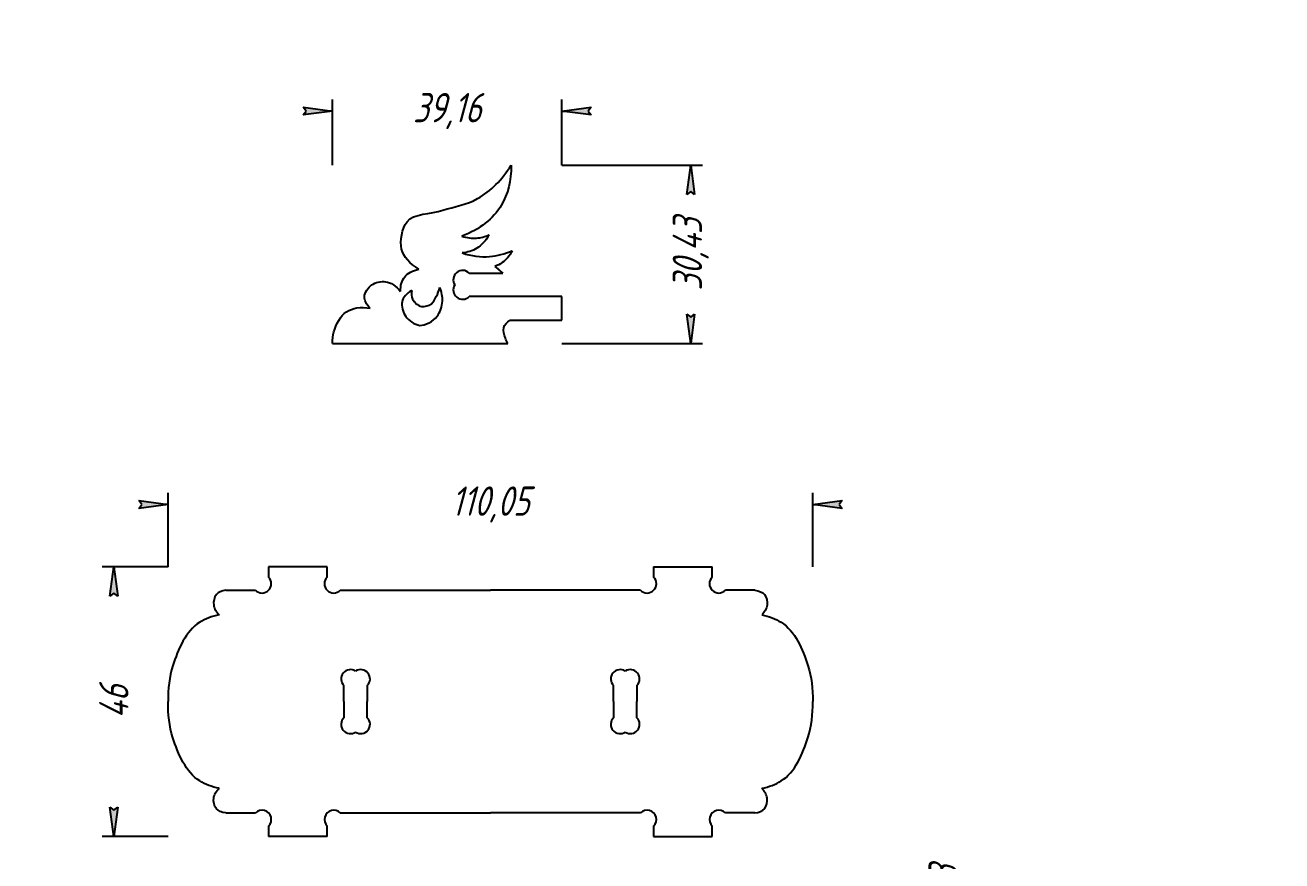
# Model space of a CAD drawing. Header units: millimetres. Extents: x -487 to -69, y -139 to 221.
# Drawn here: x -309.1 to -94.5, y 77.1 to 219.7 of the extents above; entities that cross this region are included whole.
import ezdxf

# ---------------------------------------------------------------- set-up
doc = ezdxf.new("R2010")
doc.units = ezdxf.units.MM
doc.linetypes.add('K5LT32768', pattern=[0])
doc.linetypes.add('K5LT_THIN', pattern=[0])
doc.styles.add('KDIMTEXTSTYLE', font='GOST_AU.SHX', dxfattribs={"width": 0.96, "oblique": 15, "height": 5})
doc.dimstyles.new('KDIMSTYLE (1.00)', dxfattribs={"dimtxt": 5, "dimasz": 1, "dimexe": 2, "dimexo": 0, "dimgap": 1, "dimtad": 1, "dimtxsty": 'KDIMTEXTSTYLE', "dimsah": 1, "dimcen": 0, "dimdle": 1, "dimadec": 0, "dimazin": 0, "dimtfac": 0.667, "dimtmove": 0, "dimatfit": 3, "dimfxl": 1, "dimtvp": 1, "dimtolj": 1, "dimtzin": 0, "dimarcsym": 0})

# ---------------------------------------------------------------- blocks, each defined once
blk = doc.blocks.new('KDIMARROW_01')
blk.add_hatch(color=0).paths.add_polyline_path([(0, 0), (-5, 0.658262491226197), (-4.5, 6e-16), (-5, -0.6582624912261956)])
at = {"color": 0, "linetype": 'K5LT_THIN'}
for p, q in [((-4.5, 6e-16), (-5, 0.658262491226197)), ((-5, 0.658262491226197), (0, 0)), ((0, 0), (-5, -0.6582624912261956)), ((-5, -0.6582624912261956), (-4.5, 6e-16)), ((0, 0), (-1, 0))]:
    blk.add_line(p, q, dxfattribs=at)

msp = doc.modelspace()

# ---------------------------------------------------------------- linework, layer by layer
at = {"color": 30, "linetype": 'K5LT32768', "true_color": 0xff8000}
for p, q in [((-233.2785658762973, 177.3874865271004), (-227.5236299065647, 177.3874865271004)), ((-217.445630172083, 173.3874865271004), (-233.2785658762973, 173.3874865271004)), ((-217.445630172083, 169.3874865271004), (-217.445630172083, 173.3874865271004)), ((-226.2552137990385, 169.3874865271004), (-217.445630172083, 169.3874865271004)), ((-256.6029832265589, 165.3874865271004), (-226.6514900882472, 165.3874865271004)), ((-257.5127651638804, 127.2715269543222), (-267.5127651638804, 127.2715269543222)), ((-267.5127651638803, 127.2715269543222), (-267.5127651638803, 125.5165909845896)), ((-257.5127651638803, 125.5165909845895), (-257.5127651638803, 127.2715269543222)), ((-201.7820747580772, 127.2715269543222), (-191.7820747580772, 127.2715269543222)), ((-201.7820747580772, 127.2715269543222), (-201.7820747580772, 125.5165909845896)), ((-191.7820747580772, 125.5165909845895), (-191.7820747580772, 127.2715269543222)), ((-274.8033890625076, 123.2715269543222), (-269.7578291941475, 123.2715269543222)), ((-255.267701133613, 123.2715269543222), (-229.6474199609788, 123.2715269543222)), ((-204.0271387883444, 123.2715269543222), (-229.6474199609788, 123.2715269543222)), ((-184.4914508594499, 123.2715269543222), (-189.5370107278099, 123.2715269543222)), ((-254.6626634557585, 104.2715269543222), (-254.6626634557585, 107.0264629240549)), ((-250.6626634557585, 107.0264629240549), (-250.6626634557585, 104.2715269543222)), ((-208.6321764661991, 104.2715269543222), (-208.6321764661991, 107.0264629240549)), ((-204.6321764661991, 107.0264629240549), (-204.6321764661991, 104.2715269543222)), ((-254.6626634557585, 104.2715269543222), (-254.6626634557585, 101.5165909845895)), ((-250.6626634557584, 101.5165909845895), (-250.6626634557585, 104.2715269543222)), ((-208.6321764661991, 104.2715269543222), (-208.6321764661991, 101.5165909845895)), ((-204.632176466199, 101.5165909845895), (-204.6321764661991, 104.2715269543222)), ((-274.8033890625076, 85.27152695432221), (-269.7578291941476, 85.27152695432221)), ((-255.2677011336131, 85.2715269543222), (-229.6474199609788, 85.27152695432221)), ((-204.0271387883445, 85.27152695432218), (-229.6474199609788, 85.27152695432221)), ((-184.4914508594499, 85.27152695432221), (-189.5370107278099, 85.27152695432221)), ((-267.5127651638803, 83.02646292405495), (-267.5127651638803, 81.27152695432221)), ((-257.5127651638803, 81.27152695432221), (-257.5127651638803, 83.0264629240549)), ((-201.7820747580772, 83.02646292405495), (-201.7820747580772, 81.27152695432221)), ((-191.7820747580772, 81.27152695432221), (-191.7820747580772, 83.0264629240549)), ((-257.5127651638804, 81.27152695432221), (-267.5127651638804, 81.27152695432221)), ((-201.7820747580772, 81.27152695432221), (-191.7820747580772, 81.27152695432221))]:
    msp.add_line(p, q, dxfattribs=at)
for centre, radius, start, end in [((-234.401097891431, 176.2649545119667), 1.587500000000019, 45, 213.5548992547999), ((-234.401097891431, 174.510018542234), 1.587500000000019, 146.4451007451979, 315.0000000000007), ((-268.6352971790139, 124.3940589694559), 1.587499999999989, 225.0000000000004, 45.00000000000036), ((-256.3902331487467, 124.3940589694559), 1.587499999999989, 135.0000000000004, 315.0000000000003), ((-202.9046067732108, 124.3940589694559), 1.587499999999989, 225.0000000000004, 45.00000000000036), ((-190.6595427429435, 124.3940589694559), 1.587499999999989, 135.0000000000004, 315.0000000000003), ((-253.5401314406248, 108.1489949391886), 1.587500000000009, 56.44510074519732, 224.9999999999996), ((-251.7851954708921, 108.1489949391886), 1.587500000000009, 314.9999999999964, 123.5548992548024), ((-207.5096444510654, 108.1489949391886), 1.587500000000009, 56.44510074519732, 224.9999999999996), ((-205.7547084813327, 108.1489949391886), 1.587500000000009, 314.9999999999964, 123.5548992548024), ((-253.5401314406248, 100.3940589694558), 1.587500000000009, 135.0000000000007, 303.5548992548015), ((-251.7851954708921, 100.3940589694559), 1.587500000000009, 236.4451007451987, 44.99999999999883), ((-207.5096444510654, 100.3940589694558), 1.587500000000009, 135.0000000000007, 303.5548992548015), ((-205.7547084813327, 100.3940589694559), 1.587500000000009, 236.4451007451987, 44.99999999999883), ((-268.635297179014, 84.14899493918858), 1.587499999999989, 315.0000000000003, 135.0000000000004), ((-256.3902331487467, 84.14899493918853), 1.587499999999989, 45.00000000000036, 225.0000000000004), ((-202.9046067732108, 84.14899493918858), 1.587499999999989, 315.0000000000003, 135.0000000000004), ((-190.6595427429435, 84.14899493918853), 1.587499999999989, 45.00000000000036, 225.0000000000004)]:
    msp.add_arc(centre, radius, start, end, dxfattribs=at)
for points, knots in [([(-241.8753771244655, 178.0631695526735), (-243.4647675453095, 179.0390565995436), (-244.4406369867611, 180.176645423133), (-244.8029854488201, 181.4759360234419), (-245.1873162688925, 182.854049839881), (-244.7060352051486, 185.0542800406714), (-243.8853204876789, 186.156027325262), (-242.7799489629432, 187.6399047919609), (-239.8022213904519, 187.4471415661783), (-237.7675540800709, 188.1137125756966), (-235.7851206663532, 188.7631714012955), (-233.5920178655101, 189.0848759799012), (-231.8333206646911, 190.1019866581692), (-229.5600932897455, 191.4166665451399), (-227.6533894260409, 193.3233704088444), (-226.1132090735777, 195.8220982492826)], [0, 0, 0, 0, 1, 1, 1, 2, 2, 2, 3, 3, 3, 4, 4, 4, 5, 5, 5, 5]), ([(-226.1132090735777, 195.8220982492826), (-226.0847077367106, 193.1473055993452), (-226.6455029907412, 190.8531431964923), (-227.7955948356699, 188.9396110407236), (-229.1821923411762, 186.632578845343), (-231.4253733572992, 184.8788191418288), (-234.5251378840387, 183.6783319301807)], [0, 0, 0, 0, 1, 1, 1, 2, 2, 2, 2]), ([(-234.5251378840387, 183.6783319301807), (-233.6781928330371, 183.4101099496644), (-232.8420980906639, 183.3081471762042), (-232.0168536569194, 183.3724436098004), (-231.2948079689183, 183.4286996240594), (-230.5810685546974, 183.6122326162877), (-229.8756354142566, 183.9230425864851)], [0, 0, 0, 0, 1, 1, 1, 2, 2, 2, 2]), ([(-229.8756354142566, 183.9230425864851), (-230.4235585921984, 182.9139455932994), (-231.1271017290734, 182.1492247923484), (-231.9862648248813, 181.6288801836321), (-232.7114807211053, 181.1896595239032), (-233.5475754634784, 180.9245563129068), (-234.4945490520006, 180.8335705506431)], [0, 0, 0, 0, 1, 1, 1, 2, 2, 2, 2]), ([(-234.4945490520006, 180.8335705506431), (-232.9049802470702, 180.3064832372912), (-231.3347535357841, 180.102557690371), (-229.7838689181424, 180.2217939098823), (-228.4855834285661, 180.32160962271), (-227.2008524829684, 180.6478904977824), (-225.9296760813494, 181.2006365350995)], [0, 0, 0, 0, 1, 1, 1, 2, 2, 2, 2]), ([(-225.9296760813494, 181.2006365350995), (-226.3479924494671, 180.3495712468421), (-226.9087877034979, 179.6766169420052), (-227.6120618434416, 179.1817736205889), (-227.9891472588081, 178.9164457935021), (-228.4071946299947, 178.7023239692358), (-228.8662039570013, 178.5394081477901)], [0, 0, 0, 0, 1, 1, 1, 2, 2, 2, 2]), ([(-250.1489351360945, 171.4048109393817), (-250.8449051857016, 172.0806255732234), (-251.1835352267256, 172.7415174357963), (-251.1648252591663, 173.3874865271004), (-251.14525118293, 174.063289315076), (-250.5118870087825, 174.9423577085361), (-249.9327751777709, 175.3658958907798), (-249.3207612733755, 175.8134972739577), (-248.2805053889615, 176.0200457133135), (-247.5324017433282, 175.9181942031294), (-246.610854213237, 175.7927289575127), (-245.768245249524, 175.2333498975688), (-245.0045748521893, 174.2400570232978)], [0, 0, 0, 0, 1, 1, 1, 2, 2, 2, 3, 3, 3, 4, 4, 4, 4]), ([(-245.0045748521893, 174.2400570232978), (-245.0177048503265, 175.2870932493312), (-244.773681543097, 176.1271127293115), (-244.272504930501, 176.7601154632388), (-243.7514351365736, 177.4182439469571), (-242.9523925345618, 177.852595310102), (-241.8753771244655, 178.0631695526735)], [0, 0, 0, 0, 1, 1, 1, 2, 2, 2, 2]), ([(-243.0389146872245, 174.4459968846798), (-243.9813781355964, 173.8926065484236), (-244.5421733673431, 173.2468423421698), (-244.7213003824646, 172.5087042659184), (-244.9008512002648, 171.7688198037648), (-244.5597449447078, 170.6678510277575), (-244.1095237660137, 170.0106164154102), (-243.6156654752839, 169.2896801786838), (-242.5496280230267, 168.5630037709368), (-241.7388893772661, 168.4811748742827), (-240.7658254136933, 168.3829622740455), (-239.3832792004674, 169.2134985218507), (-238.7309876797154, 170.0361071077623), (-238.2107233192158, 170.6922154830444), (-237.8888788600935, 171.7174630197016), (-237.8388134473911, 172.5851763429747), (-237.7940510375214, 173.3609801829766), (-237.9469951916341, 174.1511916458925), (-238.2976459097293, 174.9558107317223)], [0, 0, 0, 0, 1, 1, 1, 2, 2, 2, 3, 3, 3, 4, 4, 4, 5, 5, 5, 6, 6, 6, 6]), ([(-243.0389146872245, 174.4459968846798), (-243.1664712096058, 173.8748809196528), (-243.1409805172537, 173.3820608675117), (-242.9624426101681, 172.9675367282566), (-242.7219127872872, 172.4090815552212), (-241.991411201847, 171.8227345244441), (-241.4075103766885, 171.7184928030025), (-240.88978392182, 171.6260649547003), (-240.1375383206587, 171.8403728461397), (-239.6996339890962, 172.1773252653408), (-239.3382530546702, 172.45539554538), (-239.1085361387871, 172.9597511836811), (-238.8839318338282, 173.3874865271004), (-238.6262505452368, 173.8782135168992), (-238.4308219038705, 174.4009882517732), (-238.2976459097293, 174.9558107317223)], [0, 0, 0, 0, 1, 1, 1, 2, 2, 2, 3, 3, 3, 4, 4, 4, 5, 5, 5, 5]), ([(-256.6029832265589, 165.3874865271004), (-256.608434360411, 166.0790124594668), (-256.5248901248615, 166.7388786004052), (-256.3523505199105, 167.3670849499156), (-256.0044713479832, 168.6336921426774), (-255.2372665707169, 170.1046686180555), (-254.2233677254648, 170.7807987410097), (-253.1845808995767, 171.4735257005086), (-251.82643670312, 171.6815297666326), (-250.1489351360945, 171.4048109393817)], [0, 0, 0, 0, 1, 1, 1, 2, 2, 2, 3, 3, 3, 3]), ([(-226.6514900882472, 165.3874865271004), (-226.8306556999525, 165.6856589448446), (-226.9762992030858, 165.994145283338), (-227.0884205976471, 166.3129455425808), (-227.2863054464227, 166.875601236766), (-227.5258532458159, 167.5740287145002), (-227.3688182135204, 168.0972940072295), (-227.2206444505118, 168.5910321645194), (-226.8494429790178, 169.0210963378097), (-226.2552137990385, 169.3874865271004)], [0, 0, 0, 0, 1, 1, 1, 2, 2, 2, 3, 3, 3, 3]), ([(-274.8033890625076, 123.2715269543222), (-275.543476936022, 123.1935951635009), (-276.0869272825474, 122.9520325779284), (-276.4337401020839, 122.5468391976047), (-276.80063097905, 122.1181879301961), (-276.9534488510446, 121.2924027085624), (-276.8742193009348, 120.7115092023928), (-276.7948999043964, 120.1299569621168), (-276.4890115718611, 119.5793579635532), (-275.9565543033289, 119.059712206702)], [0, 0, 0, 0, 1, 1, 1, 2, 2, 2, 3, 3, 3, 3]), ([(-184.4914508594499, 123.2715269543222), (-183.7513629859355, 123.1935951635009), (-183.2079126394101, 122.9520325779284), (-182.8610998198736, 122.5468391976047), (-182.4942089429075, 122.1181879301961), (-182.3413910709129, 121.2924027085624), (-182.4206206210227, 120.7115092023928), (-182.4999400175611, 120.1299569621168), (-182.8058283500964, 119.5793579635532), (-183.3382856186287, 119.059712206702)], [0, 0, 0, 0, 1, 1, 1, 2, 2, 2, 3, 3, 3, 3]), ([(-275.9565543033289, 119.059712206702), (-277.2026885606073, 118.8291595558826), (-278.3095053324646, 118.3989942943624), (-279.2754065800948, 117.8124955668962), (-281.6425559309419, 116.3751539282963), (-282.9873509314142, 113.124378487635), (-283.8474334068242, 110.4237159093444), (-284.4618886606617, 108.4943238364713), (-284.7374839132631, 106.4435941847972), (-284.6742191646285, 104.2715269543222)], [0, 0, 0, 0, 1, 1, 1, 2, 2, 2, 3, 3, 3, 3]), ([(-183.3382856186287, 119.059712206702), (-182.0921513613502, 118.8291595558826), (-180.9853345894929, 118.3989942943624), (-180.0194333418628, 117.8124955668962), (-177.6522839910156, 116.3751539282963), (-176.3074889905433, 113.124378487635), (-175.4474065151334, 110.4237159093444), (-174.8329512612959, 108.4943238364713), (-174.5573560086944, 106.4435941847972), (-174.620620757329, 104.2715269543222)], [0, 0, 0, 0, 1, 1, 1, 2, 2, 2, 3, 3, 3, 3]), ([(-275.9565543033289, 89.48334170194238), (-277.2026885606073, 89.71389435276187), (-278.3095053324646, 90.14405961428204), (-279.2754065800948, 90.73055834174826), (-281.6425559309419, 92.1678999803481), (-282.9873509314142, 95.4186754210094), (-283.8474334068242, 98.1193379993), (-284.4618886606617, 100.0487300721731), (-284.7374839132631, 102.0994597238472), (-284.6742191646285, 104.2715269543222)], [0, 0, 0, 0, 1, 1, 1, 2, 2, 2, 3, 3, 3, 3]), ([(-183.3382856186287, 89.48334170194238), (-182.0921513613502, 89.71389435276187), (-180.9853345894929, 90.14405961428204), (-180.0194333418628, 90.73055834174826), (-177.6522839910156, 92.1678999803481), (-176.3074889905433, 95.4186754210094), (-175.4474065151334, 98.1193379993), (-174.8329512612959, 100.0487300721731), (-174.5573560086944, 102.0994597238472), (-174.620620757329, 104.2715269543222)], [0, 0, 0, 0, 1, 1, 1, 2, 2, 2, 3, 3, 3, 3]), ([(-274.8033890625076, 85.27152695432221), (-275.543476936022, 85.34945874514352), (-276.0869272825474, 85.59102133071605), (-276.4337401020839, 85.99621471103976), (-276.80063097905, 86.42486597844828), (-276.9534488510446, 87.25065120008205), (-276.8742193009348, 87.83154470625166), (-276.7948999043964, 88.41309694652767), (-276.4890115718611, 88.96369594509126), (-275.9565543033289, 89.48334170194238)], [0, 0, 0, 0, 1, 1, 1, 2, 2, 2, 3, 3, 3, 3]), ([(-184.4914508594499, 85.27152695432221), (-183.7513629859355, 85.34945874514352), (-183.2079126394101, 85.59102133071605), (-182.8610998198736, 85.99621471103976), (-182.4942089429075, 86.42486597844828), (-182.3413910709129, 87.25065120008205), (-182.4206206210227, 87.83154470625166), (-182.4999400175611, 88.41309694652767), (-182.8058283500964, 88.96369594509126), (-183.3382856186287, 89.48334170194238)], [0, 0, 0, 0, 1, 1, 1, 2, 2, 2, 3, 3, 3, 3])]:
    msp.add_open_spline(points, degree=3, knots=knots, dxfattribs=at)
msp.add_open_spline([(-228.8662039570013, 178.5394081477901), (-227.9711545900435, 177.7714604006636), (-228.4186792735224, 178.1554342742268), (-227.5236299065647, 177.3874865271004)], degree=3, dxfattribs=at)

# ---------------------------------------------------------------- dimensions: what is measured, and where the dimension line sits
at = {"color": 7}
for base, p1, p2, location in [((-256.6029832265589, 205.0454050348107), (-217.445630172083, 195.8220982492826), (-256.6029832265589, 195.8220982492826), (-237.024306699321, 205.0454050348107)), ((-284.6742191646285, 137.9092228815329), (-174.620620757329, 127.2715269543222), (-284.6742191646285, 127.2715269543222), (-229.6474199609788, 137.9092228815329)), ((-132.5369368782698, 67.289680669111), (-94.53693687826978, 56.1053270254421), (-132.5369368782698, 56.1053270254421), (-113.5369368782698, 67.289680669111))]:
    msp.add_linear_dim(base=base, p1=p1, p2=p2, location=location, dimstyle='KDIMSTYLE (1.00)', override={"dimexo": 0, "dimpost": '\\H5.0;\\W0.965;\\Q15;<>', "dimblk1": 'KDIMARROW_01', "dimblk2": 'KDIMARROW_01', "dimse1": 0, "dimse2": 0, "dimclrt": 7, "dimtolj": 1}, dxfattribs=at).render()
for base, p1, p2, location in [((-195.4411233118463, 195.8220982492826), (-217.445630172083, 165.3874865271004), (-217.445630172083, 195.8220982492826), (-195.4411233118463, 180.6047923881915)), ((-293.9341562419262, 127.2715269543222), (-284.6742191646285, 81.27152695432221), (-284.6742191646285, 127.2715269543222), (-293.9341562419262, 104.2715269543222)), ((-151.7619281357939, 50.12739175662757), (-170.5833702751943, 27.39351370969232), (-170.5833702751943, 50.12739175662757), (-151.7619281357939, 70.30884927615881))]:
    msp.add_linear_dim(base=base, p1=p1, p2=p2, angle=90, location=location, dimstyle='KDIMSTYLE (1.00)', override={"dimexo": 0, "dimpost": '\\H5.0;\\W0.965;\\Q15;<>', "dimblk1": 'KDIMARROW_01', "dimblk2": 'KDIMARROW_01', "dimse1": 0, "dimse2": 0, "dimclrt": 7, "dimtolj": 1}, dxfattribs=at).render()

doc.saveas('drawing.dxf')
